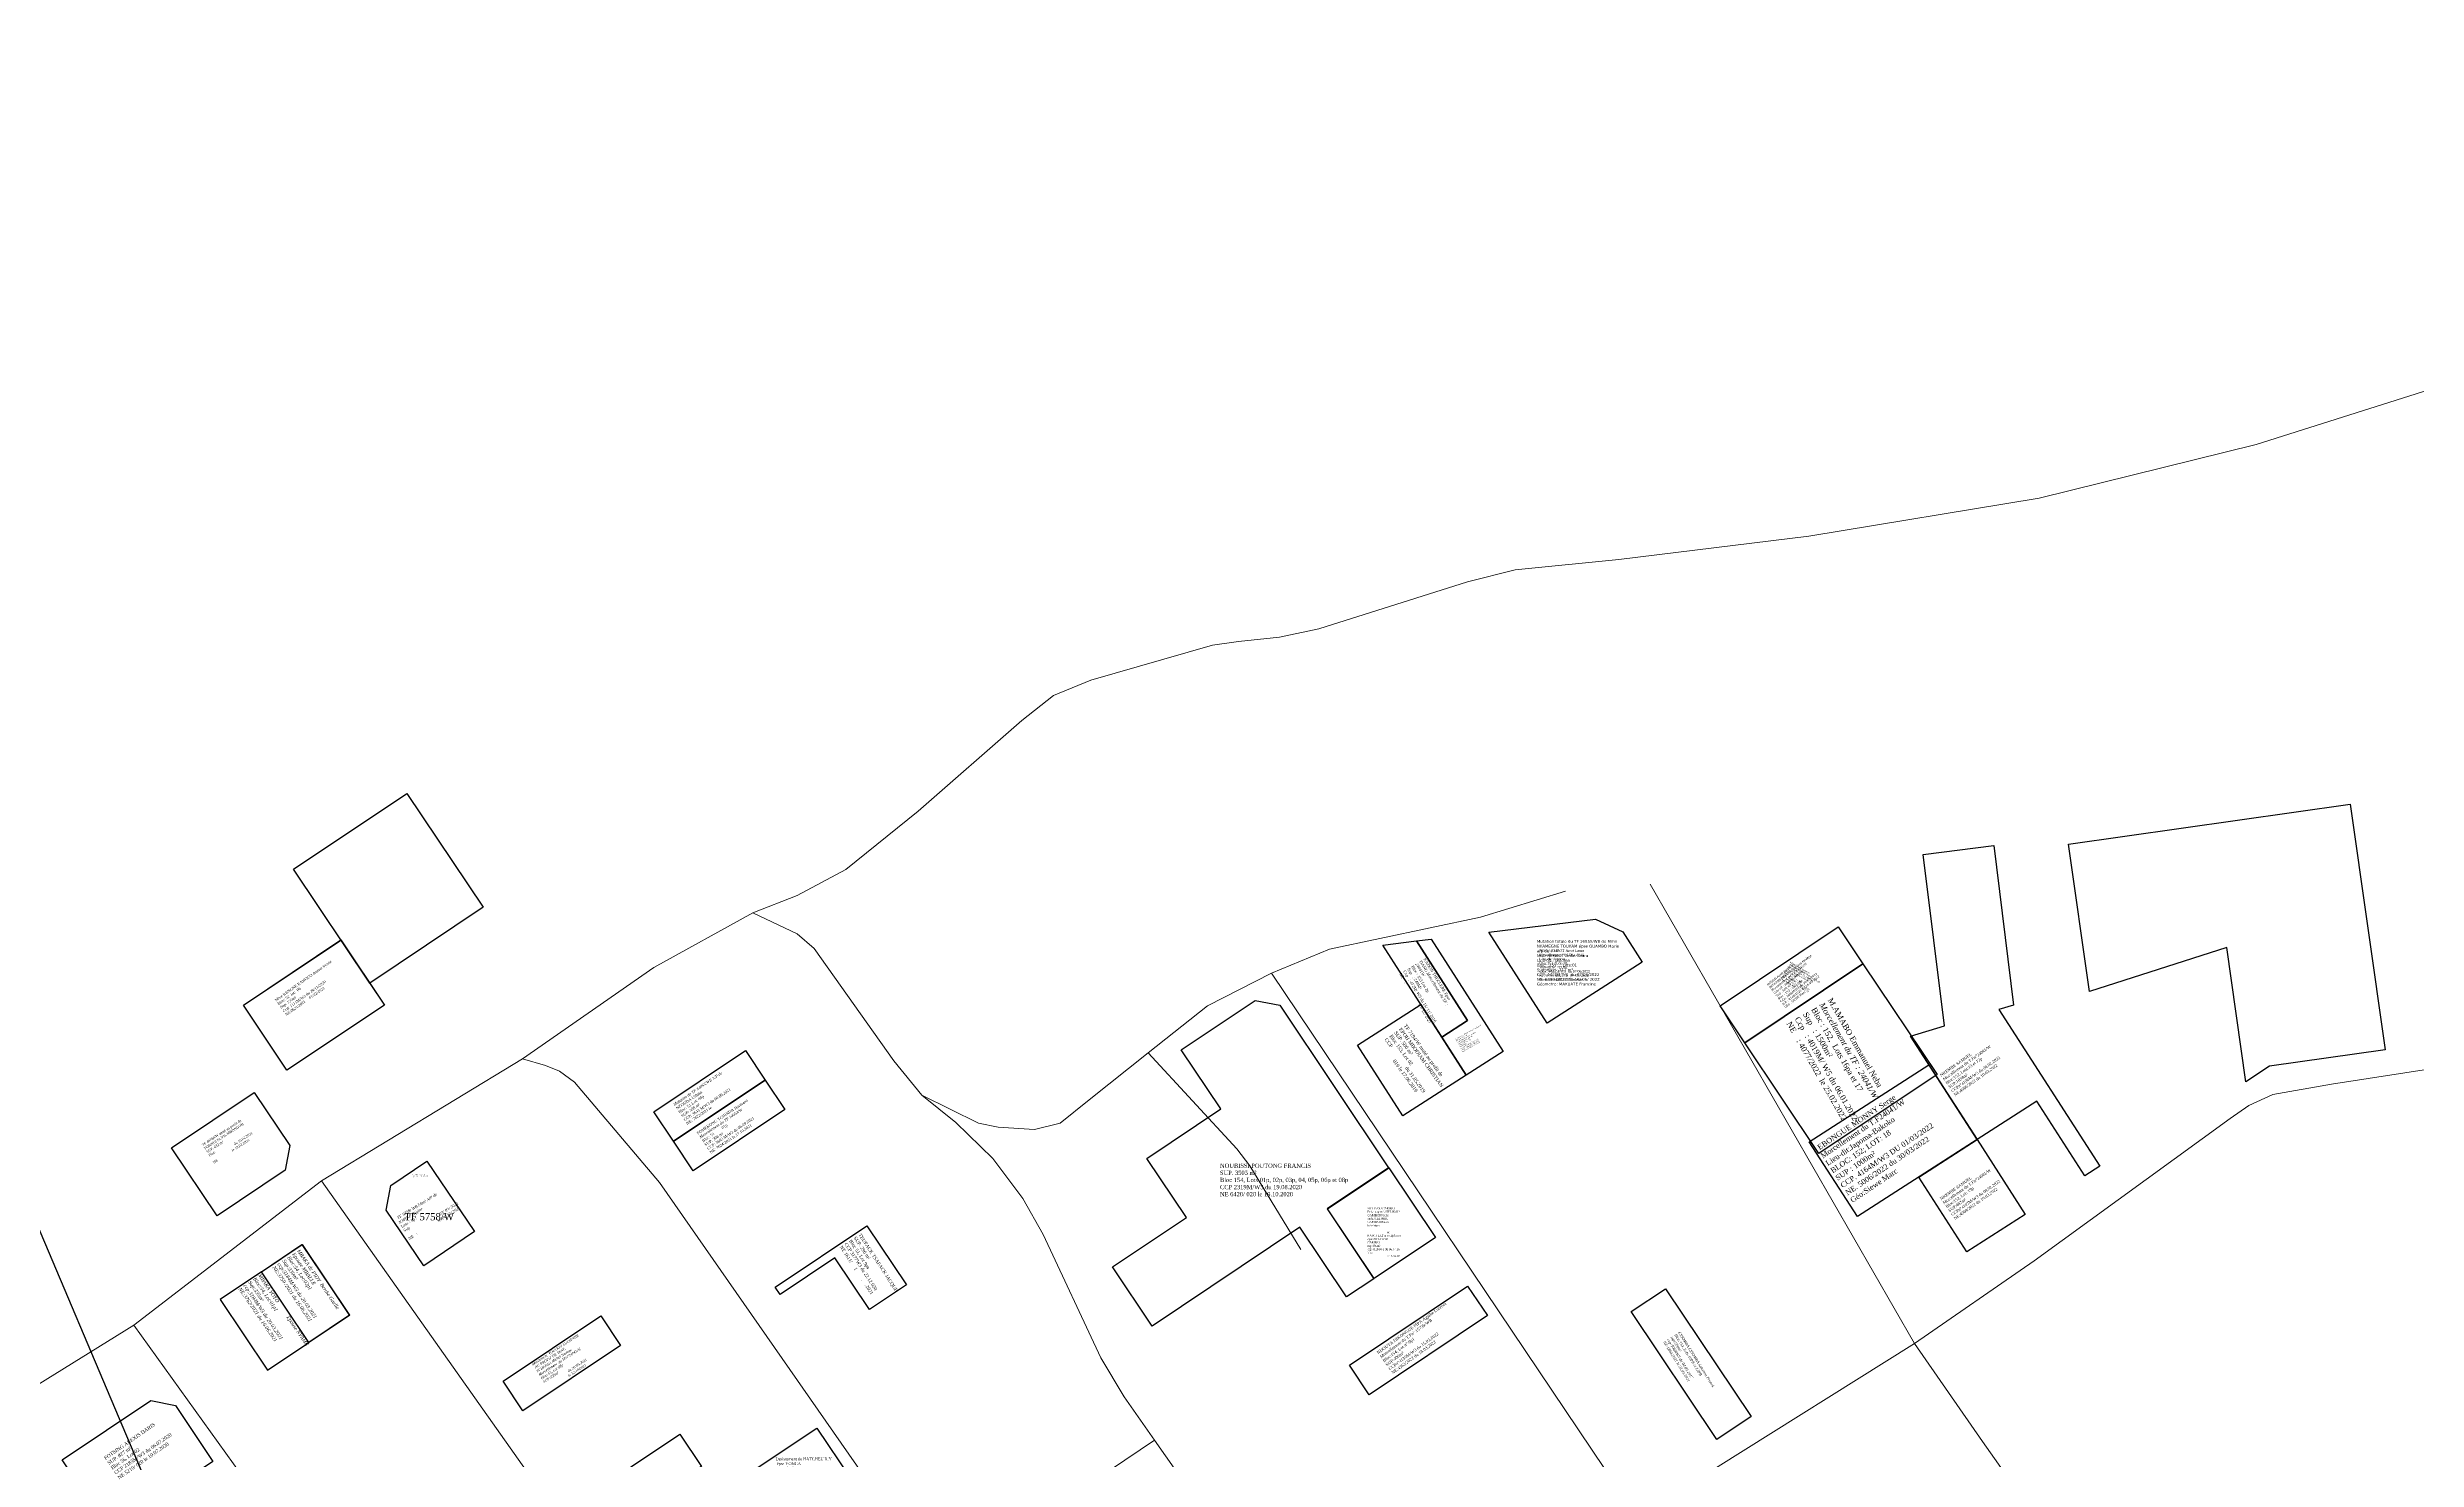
# Model space of a CAD drawing. Header units: millimetres. Extents: x 587399 to 927168, y 438565 to 1444955.
# Drawn here: x 591920 to 592586, y 443857 to 444254 of the extents above; entities that cross this region are included whole.
import ezdxf

# ---------------------------------------------------------------- set-up
doc = ezdxf.new("R2010")
doc.units = ezdxf.units.MM
doc.header["$LTSCALE"] = 2
for name, color, linetype in [('chef027001120', 7, 'Continuous'), ('end maj 26 02 2021', 7, 'Continuous'), ('MAJ AVRIL 2021', 7, 'Continuous'), ('MAJ DEC 2021', 234, 'Continuous'), ('MAJ JAN 2022', 1, 'Continuous'), ('MAJ JUIN 2021', 7, 'Continuous'), ('MAJ OCT 2021', 7, 'Continuous'), ('MAJ SEP 2021', 7, 'Continuous'), ('Parcelle MAJ', 6, 'Continuous')]:
    doc.layers.add(name, color=color, linetype=linetype)
doc.layers.add('MAJ APRES LE 13.01.2023', color=222, linetype='Continuous', lineweight=30)
doc.layers.add('Roads_others', color=24, linetype='Continuous', lineweight=9)
doc.styles.add('RomanS', font='romans.shx')
doc.styles.get("Standard").update_dxf_attribs({"font": 'arial.ttf'})
doc.styles.add('Times 1.0', font='times.ttf', dxfattribs={"width": 0.99, "height": 1})

msp = doc.modelspace()

# ---------------------------------------------------------------- linework, layer by layer
at = {"color": 232, "lineweight": 30, "flags": 128}
msp.add_lwpolyline([(589619, 444839), (589665, 444789), (589701, 444534), (591315, 445141), (591436, 445058), (592078, 443543), (591745, 440674), (591661, 440379)], dxfattribs=at)
msp.add_lwpolyline([(589619, 444839), (589665, 444789), (589701, 444534), (591315, 445141), (591436, 445058), (592078, 443543), (591745, 440674), (591661, 440379)], dxfattribs=at)
msp.add_lwpolyline([(589619, 444839), (589665, 444789), (589701, 444534), (591315, 445141), (591436, 445058), (592078, 443543), (591745, 440674), (591661, 440379)], dxfattribs=at)
at = {"color": 5, "lineweight": -3, "flags": 128}
msp.add_lwpolyline([(592567.501, 444041.454), (592577.299, 443972.422), (592544.817, 443967.812), (592538.183, 443963.374), (592532.817, 444001.181), (592494.171, 443988.818), (592488.296, 444030.213)], close=True, dxfattribs=at)
at = {"color": 5, "flags": 128}
for points in [[(592467.267, 444029.819), (592472.845, 443984.937), (592468.711, 443983.696), (592497.098, 443939.642), (592492.893, 443936.936), (592479.359, 443957.954), (592462.543, 443947.126), (592443.81, 443976.217), (592453.414, 443979.106), (592447.424, 444027.354)], [(592467.267, 444029.819), (592472.845, 443984.937), (592468.711, 443983.696), (592497.098, 443939.642), (592492.893, 443936.936), (592479.359, 443957.954), (592462.543, 443947.126), (592443.81, 443976.217), (592453.414, 443979.106), (592447.424, 444027.354)], [(592423.51, 444006.98), (592430.46, 443996.59), (592397.22, 443974.34), (592390.27, 443984.73)], [(592462.544, 443947.126), (592476.08, 443926.107), (592459.685, 443915.55), (592446.15, 443936.569)], [(592462.544, 443947.126), (592476.08, 443926.107), (592459.685, 443915.55), (592446.15, 443936.569)]]:
    msp.add_lwpolyline(points, close=True, dxfattribs=at)
at = {"color": 3, "flags": 128}
msp.add_lwpolyline([(592355.22, 444009.15), (592362.88, 444005.55), (592368.35, 443997.01), (592341.65, 443979.88), (592325.22, 444005.48)], close=True, dxfattribs=at)
at = {"color": 7, "flags": 128}
msp.add_lwpolyline([(592355.22, 444009.15), (592362.88, 444005.55), (592368.35, 443997.01), (592341.65, 443979.88), (592325.22, 444005.48)], close=True, dxfattribs=at)
msp.add_lwpolyline([(592355.22, 444009.15), (592362.88, 444005.55), (592368.35, 443997.01), (592341.65, 443979.88), (592325.22, 444005.48)], close=True, dxfattribs=at)
msp.add_lwpolyline([(592355.22, 444009.15), (592362.88, 444005.55), (592368.35, 443997.01), (592341.65, 443979.88), (592325.22, 444005.48)], close=True, dxfattribs=at)
at = {"flags": 128}
msp.add_lwpolyline([(592423.51, 444006.98), (592430.46, 443996.59), (592397.22, 443974.34), (592390.27, 443984.73)], close=True, dxfattribs=at)
at = {"color": 1, "flags": 128}
msp.add_lwpolyline([(592449.009, 443968.144), (592462.544, 443947.126), (592428.914, 443925.469), (592415.379, 443946.488)], close=True, dxfattribs=at)
msp.add_lwpolyline([(592449.009, 443968.144), (592462.544, 443947.126), (592428.914, 443925.469), (592415.379, 443946.488)], close=True, dxfattribs=at)
at = {"color": 150, "lineweight": -3, "flags": 128}
msp.add_lwpolyline([(592150.31, 443922.884), (592161.43, 443906.26), (592151.04, 443899.31), (592141.31, 443913.856), (592125.933, 443903.57), (592124.543, 443905.648)], close=True, dxfattribs=at)
msp.add_lwpolyline([(592150.31, 443922.884), (592161.43, 443906.26), (592151.04, 443899.31), (592141.31, 443913.856), (592125.933, 443903.57), (592124.543, 443905.648)], close=True, dxfattribs=at)
at = {"color": 160, "flags": 128}
msp.add_lwpolyline([(592319.26, 443905.93), (592324.82, 443897.618), (592291.573, 443875.381), (592286.013, 443883.693)], close=True, dxfattribs=at)
msp.add_lwpolyline([(592319.26, 443905.93), (592324.82, 443897.618), (592291.573, 443875.381), (592286.013, 443883.693)], close=True, dxfattribs=at)
at = {"color": 150, "flags": 128}
msp.add_lwpolyline([(592374.919, 443905.18), (592398.979, 443869.21), (592389.376, 443862.786), (592365.315, 443898.756)], close=True, dxfattribs=at)
msp.add_lwpolyline([(592374.919, 443905.18), (592398.979, 443869.21), (592389.376, 443862.786), (592365.315, 443898.756)], close=True, dxfattribs=at)
at = {"color": 150, "lineweight": -3, "flags": 128}
msp.add_lwpolyline([(592374.919, 443905.18), (592398.98, 443869.21)], dxfattribs=at)
msp.add_lwpolyline([(592374.919, 443905.18), (592398.98, 443869.21)], dxfattribs=at)
at = {"layer": 'end maj 26 02 2021'}
msp.add_lwpolyline([(592002.37, 444003.27), (592014.6, 443984.98), (591987.17, 443966.63), (591974.94, 443984.92)], close=True, dxfattribs=at)
msp.add_lwpolyline([(592002.37, 444003.27), (592014.6, 443984.98), (591987.17, 443966.63), (591974.94, 443984.92)], close=True, dxfattribs=at)
at = {"layer": 'end maj 26 02 2021', "color": 150}
msp.add_lwpolyline([(592002.37, 444003.26), (592014.61, 443984.98), (591987.18, 443966.63), (591974.94, 443984.92)], close=True, dxfattribs=at)
msp.add_lwpolyline([(592002.37, 444003.26), (592014.61, 443984.98), (591987.18, 443966.63), (591974.94, 443984.92)], close=True, dxfattribs=at)
at = {"layer": 'end maj 26 02 2021', "color": 150, "linetype": 'ByBlock', "lineweight": -3, "ltscale": 0.0014, "flags": 128}
msp.add_lwpolyline([(592259.5, 443986.27), (592266.44, 443984.896), (592297.021, 443939.18), (592279.755, 443927.623), (592292.901, 443907.983), (592292.901, 443907.983), (592285.19, 443902.92), (592272.092, 443922.501), (592230.533, 443894.695), (592219.409, 443911.319), (592240.19, 443925.22), (592229.07, 443941.85), (592229.07, 443941.85), (592249.84, 443955.75), (592238.728, 443972.373)], close=True, dxfattribs=at)
msp.add_lwpolyline([(592259.5, 443986.27), (592266.44, 443984.896), (592297.021, 443939.18), (592279.755, 443927.623), (592292.901, 443907.983), (592292.901, 443907.983), (592285.19, 443902.92), (592272.092, 443922.501), (592230.533, 443894.695), (592219.409, 443911.319), (592240.19, 443925.22), (592229.07, 443941.85), (592229.07, 443941.85), (592249.84, 443955.75), (592238.728, 443972.373)], close=True, dxfattribs=at)
at = {"layer": 'end maj 26 02 2021', "color": 3, "lineweight": -3, "flags": 128}
for points in [[(592306.116, 443985.117), (592318.856, 443965.258), (592301.019, 443953.815), (592288.279, 443973.675)], [(592306.116, 443985.117), (592318.856, 443965.258), (592301.019, 443953.815), (592288.279, 443973.675)], [(591978.008, 443960.409), (591988.043, 443945.466), (591986.68, 443938.528), (591967.586, 443925.705), (591954.763, 443944.798)], [(591978.008, 443960.409), (591988.043, 443945.466), (591986.68, 443938.528), (591967.586, 443925.705), (591954.763, 443944.798)]]:
    msp.add_lwpolyline(points, close=True, dxfattribs=at)
at = {"layer": 'end maj 26 02 2021', "color": 3}
msp.add_lwpolyline([(592026.497, 443941.091), (592039.954, 443921.25), (592025.716, 443911.592), (592015.065, 443927.295), (592016.395, 443934.239)], close=True, dxfattribs=at)
msp.add_lwpolyline([(592026.497, 443941.091), (592039.954, 443921.25), (592025.716, 443911.592), (592015.065, 443927.295), (592016.395, 443934.239)], close=True, dxfattribs=at)
at = {"layer": 'end maj 26 02 2021', "color": 150, "flags": 128}
for points in [[(592297.07, 443939.22), (592310.24, 443919.59), (592292.99, 443908.02), (592279.82, 443927.65)], [(592297.07, 443939.22), (592310.24, 443919.59), (592292.99, 443908.02), (592279.82, 443927.65)], [(592136.242, 443866.001), (592145.694, 443851.871), (592128.093, 443840.096), (592118.641, 443854.226)], [(592136.242, 443866.001), (592145.694, 443851.871), (592128.093, 443840.096), (592118.641, 443854.226)]]:
    msp.add_lwpolyline(points, close=True, dxfattribs=at)
at = {"layer": 'end maj 26 02 2021', "color": 150, "lineweight": -3, "flags": 128}
msp.add_lwpolyline([(591948.878, 443873.727), (591955.814, 443872.351), (591966.365, 443856.579), (591937.273, 443837.12), (591923.943, 443857.047)], close=True, dxfattribs=at)
msp.add_lwpolyline([(591948.878, 443873.727), (591955.814, 443872.351), (591966.365, 443856.579), (591937.273, 443837.12), (591923.943, 443857.047)], close=True, dxfattribs=at)
at = {"layer": 'MAJ APRES LE 13.01.2023', "flags": 128}
msp.add_lwpolyline([(592097.693, 443864.277), (592103.758, 443855.21), (592076.329, 443836.862), (592070.264, 443845.929)], close=True, dxfattribs=at)
at = {"layer": 'MAJ AVRIL 2021', "flags": 128}
msp.add_lwpolyline([(592020.935, 444044.488), (592042.353, 444012.47), (592010.493, 443991.137), (591989.064, 444023.169)], close=True, dxfattribs=at)
msp.add_lwpolyline([(592020.935, 444044.488), (592042.353, 444012.47), (592010.493, 443991.137), (591989.064, 444023.169)], close=True, dxfattribs=at)
at = {"layer": 'MAJ DEC 2021', "flags": 128}
msp.add_lwpolyline([(592304.937, 444002.994), (592319.273, 443980.646), (592311.984, 443975.97), (592295.397, 444001.827)], close=True, dxfattribs=at)
msp.add_lwpolyline([(592304.937, 444002.994), (592319.273, 443980.646), (592311.984, 443975.97), (592295.397, 444001.827)], close=True, dxfattribs=at)
at = {"layer": 'MAJ JAN 2022', "lineweight": -3, "flags": 128}
msp.add_lwpolyline([(592430.462, 443996.587), (592451.312, 443965.417), (592418.065, 443943.177), (592397.215, 443974.347)], close=True, dxfattribs=at)
msp.add_lwpolyline([(592430.462, 443996.587), (592451.312, 443965.417), (592418.065, 443943.177), (592397.215, 443974.347)], close=True, dxfattribs=at)
at = {"layer": 'MAJ JUIN 2021', "flags": 128}
for points in [[(591991.411, 443917.646), (592004.779, 443897.742), (591993.36, 443890.071), (591979.991, 443909.974)], [(591991.411, 443917.646), (592004.779, 443897.742), (591993.36, 443890.071), (591979.991, 443909.974)], [(591979.991, 443909.974), (591968.392, 443902.183), (591981.76, 443882.28), (591993.36, 443890.071), (591979.991, 443909.974)], [(591979.991, 443909.974), (591968.392, 443902.183), (591981.76, 443882.28), (591993.36, 443890.071), (591979.991, 443909.974)]]:
    msp.add_lwpolyline(points, close=True, dxfattribs=at)
at = {"layer": 'MAJ OCT 2021', "flags": 128}
for points in [[(592116.132, 443972.2), (592121.682, 443963.89), (592095.922, 443946.65), (592090.362, 443954.97)], [(592116.132, 443972.2), (592121.682, 443963.89), (592095.922, 443946.65), (592090.362, 443954.97)], [(592121.662, 443963.89), (592127.222, 443955.58), (592101.462, 443938.35), (592095.902, 443946.66)], [(592121.662, 443963.89), (592127.222, 443955.58), (592101.462, 443938.35), (592095.902, 443946.66)]]:
    msp.add_lwpolyline(points, close=True, dxfattribs=at)
at = {"layer": 'MAJ OCT 2021', "color": 150, "lineweight": -3, "flags": 128}
msp.add_lwpolyline([(592075.453, 443897.523), (592081.01, 443889.21), (592053.574, 443870.87), (592048.02, 443879.171)], close=True, dxfattribs=at)
msp.add_lwpolyline([(592075.453, 443897.523), (592081.01, 443889.21), (592053.574, 443870.87), (592048.02, 443879.171)], close=True, dxfattribs=at)
at = {"layer": 'MAJ OCT 2021', "color": 150, "flags": 128}
msp.add_lwpolyline([(592075.453, 443897.523), (592081.01, 443889.21), (592053.58, 443870.86), (592048.023, 443879.173), (592048.023, 443879.173)], close=True, dxfattribs=at)
msp.add_lwpolyline([(592075.453, 443897.523), (592081.01, 443889.21), (592053.58, 443870.86), (592048.023, 443879.173), (592048.023, 443879.173)], close=True, dxfattribs=at)
at = {"layer": 'MAJ SEP 2021', "flags": 128}
msp.add_lwpolyline([(591991.426, 443917.624), (592004.756, 443897.695), (591993.322, 443890.046), (591979.991, 443909.974)], close=True, dxfattribs=at)
msp.add_lwpolyline([(591991.426, 443917.624), (592004.756, 443897.695), (591993.322, 443890.046), (591979.991, 443909.974)], close=True, dxfattribs=at)
msp.add_lwpolyline([(591991.426, 443917.624), (592004.794, 443897.72)], dxfattribs=at)
msp.add_lwpolyline([(591991.426, 443917.624), (592004.794, 443897.72)], dxfattribs=at)
at = {"layer": 'Parcelle MAJ', "color": 6, "lineweight": 30, "flags": 128}
msp.add_lwpolyline([(592309.006, 444003.492), (592329.256, 443971.928), (592318.856, 443965.257), (592311.984, 443975.97), (592319.274, 443980.646), (592304.937, 444002.994)], close=True, dxfattribs=at)
at = {"layer": 'Roads_others'}
for p, q in [((592370.593, 444018.96), (592444.96, 443889.817)), ((592264.11, 443993.967), (592367.289, 443840.445)), ((591996.922, 443935.504), (592107.853, 443778.706))]:
    msp.add_line(p, q, dxfattribs=at)
for points in [[(591886.864, 443857.026), (591914.498, 443876.566), (591944.109, 443894.935), (591996.922, 443935.504), (592053.461, 443969.875), (592090.359, 443995.493), (592118.186, 444010.91), (592130.692, 444015.798), (592144.384, 444023.063), (592164.761, 444039.5), (592193.91, 444064.967), (592202.839, 444072.073), (592213.259, 444076.373), (592247.486, 444086.169), (592254.79, 444087.204), (592266.401, 444088.41), (592277.411, 444090.787), (592319.24, 444103.985), (592332.636, 444107.403), (592361.807, 444110.241), (592415.255, 444116.806), (592479.999, 444127.518), (592541.031, 444142.67), (592591.637, 444158.685)], [(592595.03, 444042.89), (592600.984, 444039.646), (592605.607, 444034.775), (592609.411, 444027.826), (592610.838, 444010.969), (592609.081, 443981.241), (592605.89, 443974.804), (592600.533, 443970.067), (592593.164, 443967.539), (592562.207, 443962.698), (592545.757, 443959.796), (592538.989, 443956.761), (592533.775, 443953.063), (592478.585, 443913.077), (592444.96, 443889.817)], [(592165.73, 443959.642), (592181.669, 443951.743), (592187.254, 443950.643), (592197.457, 443949.979), (592204.671, 443951.766), (592212.857, 443958.352), (592229.463, 443971.557), (592246.102, 443984.785), (592264.11, 443993.967), (592280.412, 444000.65), (592322.899, 444009.714), (592346.826, 444016.979)], [(592118.186, 444010.91), (592130.703, 444005.008), (592135.47, 444000.868), (592157.838, 443969.241), (592165.73, 443959.642), (592175.341, 443951.958), (592185.698, 443941.842), (592194.124, 443930.531), (592199.863, 443920.477), (592216.128, 443885.748), (592222.689, 443874.811), (592231.228, 443862.626), (592252.218, 443832.689), (592269.063, 443807.048), (592275.321, 443799.438), (592289.523, 443785.037), (592309.61, 443758.504), (592334.219, 443718.157), (592373.58, 443657.407), (592384.185, 443644.351), (592448.137, 443550.263), (592477.35, 443512.43), (592482.271, 443509.484)], [(592272.382, 443916.261), (592258.059, 443939.771), (592254.336, 443944.499), (592229.463, 443971.557)], [(592053.461, 443969.875), (592059.869, 443967.958), (592063.811, 443966.415), (592068.066, 443963.313), (592091.985, 443935.081), (592171.088, 443821.519)], [(591944.109, 443894.935), (591993.759, 443825.916), (592006.436, 443804.637), (592049.077, 443738.562)], [(592289.523, 443785.037), (592330.401, 443816.197), (592367.289, 443840.445), (592389.011, 443854.716), (592444.96, 443889.817)], [(592522.639, 443779.128), (592464.05, 443862.188), (592444.96, 443889.817)], [(591921.049, 443655.765), (591927.683, 443660.061), (591936.16, 443664.945), (591948.953, 443671.922), (591967.402, 443684.875), (591982.235, 443694.629), (592049.077, 443738.562), (592072.741, 443754.416), (592107.853, 443778.706), (592171.088, 443821.519), (592210.515, 443848.621), (592231.228, 443862.626)]]:
    msp.add_lwpolyline(points, dxfattribs=at)

# ---------------------------------------------------------------- texts
at = {"attachment_point": 1}
for s, insert, char_height in [('{\\fVerdana|b0|i0|c0|p34;\\C1;Mutation totale du TF 16955/WB de Mme NKAMEGNE TOUKAM épse OUAMBO Marie a/p de :\\C256;\\PNGO NEMBOT Ardat Laura\\PLieu-dit : Japoma\\PBloc:  153   ; Lots:01\\P\\C0;Superficie: 711 m²\\P\\C256;CCP: 4428M/W3  du 07/06/2022\\PNE: 6796 /2022 du 16/ 06/ 2022\\P\\C1;Géometre: MAKUATE Francine}', (592338.749, 444003.279), 0.8), ('{\\fTimes New Roman|b0|i0|c0|p18;\\H1.167x;NGO NEMBOT Ardat Laura\\P\\C1;Morcellement TF 16955/WB\\P\\C256;Lieu-dit :Japoma\\PBloc:153 ; Lots:01\\P\\C3;Superficie: 711m2\\P\\C256;CCP: 4428M/W3  du 07/06/2022\\PNE: 6796 /2022 du 16/ 06/ 2022\\H0.8571x;\\PGeometre: MAKUATE Francine}', (592339.431, 444000.637), 0.6), ('{\\fTimes New Roman|b0|i0|c0|p18;\\H1.167x;NGO NEMBOT Ardat Laura\\P\\C1;Morcellement TF 16955/WB\\P\\C256;Lieu-dit :Japoma\\PBloc:153 ; Lots:01\\P\\C3;Superficie: 711m2\\P\\C256;CCP: 4428M/W3  du 07/06/2022\\PNE: 6796 /2022 du 16/ 06/ 2022\\H0.8571x;\\PGeometre: MAKUATE Francine}', (592339.431, 444000.637), 0.6), ('{\\fTimes New Roman|b0|i0|c0|p18;\\H1.167x;NGO NEMBOT Ardat Laura\\P\\C1;Morcellement TF 16955/WB\\P\\C256;Lieu-dit :Japoma\\PBloc:153 ; Lots:01\\P\\C3;Superficie: 711m2\\P\\C256;CCP: 4428M/W3  du 07/06/2022\\PNE: 6796 /2022 du 16/ 06/ 2022\\H0.8571x;\\PGeometre: MAKUATE Francine}', (592339.431, 444000.637), 0.6)]:
    msp.add_mtext_dynamic_manual_height_columns(s, width=25.02909, gutter_width=12.5, heights=[0], dxfattribs=dict(at, insert=insert, char_height=char_height))
for s, insert, char_height, width, rotation in [('{\\fVerdana|b0|i0|c0|p34;MOUSSI Aimé Basile et\\PBETILENE MEKAME Damaris Nadège\\P\\C1;Morcellement du T.F 24041/W\\P\\C0;Lieu-dit : Japoma-Bakoko\\PSup : 500 m²\\PBloc : 152 ; Lot : 16p\\PCCp: 4409M/W3 du 30-05-2022\\PN.E : 6746/2022 du 16-06-2022\\P\\C1;Géo : SIEWE Marc}', (592403.363, 443990.854), 0.6, 54.25528, 38.120958), ('{\\fVerdana|b0|i0|c0|p34;MOUSSI Aime Basile et\\P BETILENE MEKAME Damaris nadege\\P\\C1;Morcellement du T.F 24041/W\\P\\C0;Lieu-dit : Japoma-Bakoko\\PSup : 500 m²\\PBloc : 152 ; Lot : 16p\\PCCp: 4409M/W3 du 30-05-2022\\PN.E : 6746/2022 du 16-06-2022\\P\\C1;Géo : SIEWE Marc}', (592410.094, 443997.195), 0.4, 54.25528, 329.955117), ('{\\fTimes New Roman|b0|i0|c186|p18;\\C1;Désistement KADON Théclère Espe DANG\\P\\C256;KEGUENI Joseph\\P\\C1;Morcellement du T.Fn%%D24041/W\\P\\C256;Lieu-dit:Japoma-Bakoko\\P Bloc: 153 ;Lots: 2p\\C1;\\P\\C256;SUP:252m²\\PCCP:472M/W3 du 15.11.2018\\PNE:8897/2022 du 13.09.2022\\P\\C1;GEO: NOUNAMO FOTSO .G}', (592315.784, 443975.466), 0.3, 15.33671, 29.300205), ('{\\fTimes New Roman|b0|i0|c0|p18;NKEMBE SAMUEL\\P\\C1;Morcellement du T.Fn°24041/W\\P\\C256;Bloc:152, Lots:13 et 12p\\PSUP:1838m²\\PCCPn%%D4106M/W3 du 04.02.2022\\PNE:4566/2022 du 10.03.2022}', (592452.007, 443965.477), 0.81082, 27.52198, 35.240266), ('{\\fTimes New Roman|b0|i0|c0|p18;NKEMBE SAMUEL\\P\\C1;Morcellement du T.Fn°24041/W\\P\\C256;Bloc:152, Lots:13 et 12p\\PSUP:1838m²\\PCCPn%%D4106M/W3 du 04.02.2022\\PNE:4566/2022 du 10.03.2022}', (592452.007, 443965.477), 0.81082, 27.52198, 35.240266), ('{\\fTimes New Roman|b0|i0|c0|p18; EBONGUE MONNY Serge\\P\\C1;Morcellement du T.F24041/W\\P\\C256;Lieu-dit:Japoma-Bakoko\\C1;\\P\\C7;BLOC: 152; LOT: 18\\PSUP : 1000m²\\P\\pt8.25;CCP. 4164M/W3 DU 01/03/2022\\PNE. 5006/2022 du 30/03/2022\\PGéo:Siewe Marc}', (592416.955, 443945.095), 1.5, 54.42169, 33.828243), ('{\\fTimes New Roman|b0|i0|c0|p18; EBONGUE MONNY Serge\\P\\C1;Morcellement du T.F24041/W\\P\\C256;Lieu-dit:Japoma-Bakoko\\C1;\\P\\C7;BLOC: 152; LOT: 18\\PSUP : 1000m²\\P\\pt8.25;CCP. 4164M/W3 DU 01/03/2022\\PNE. 5006/2022 du 30/03/2022\\PGéo:Siewe Marc}', (592416.955, 443945.095), 1.5, 54.42169, 33.828243), ('{\\fTimes New Roman|b0|i0|c0|p18;NKEMBE SAMUEL\\P\\C1;Morcellement du T.Fn°24041/W\\P\\C256;Bloc:152, Lot: 19p\\PSUP:487m²\\PCCPn%%D4107M/W3 du 04.02.2022\\PNE:4564/2022 du 10.03.2022}', (592452.007, 443930.699), 0.81082, 27.52198, 35.240266), ('{\\fTimes New Roman|b0|i0|c0|p18;NKEMBE SAMUEL\\P\\C1;Morcellement du T.Fn°24041/W\\P\\C256;Bloc:152, Lot: 19p\\PSUP:487m²\\PCCPn%%D4107M/W3 du 04.02.2022\\PNE:4564/2022 du 10.03.2022}', (592452.007, 443930.699), 0.81082, 27.52198, 35.240266), ('{\\fTimes New Roman|b0|i0|c0|p18;NDOUTA DIKONGUE PIPA Agathe Lucrece \\P\\C1;Morcellement du T.Fn° 15739/WB\\P\\C256;Bloc:154, Lot n°:9p1\\PSUP:400m²\\PCCPn%%D4139M/W3 du 15.02.2022\\PNE:4363/2022 du 18.03.2022}', (592293.626, 443887.406), 0.8345, 28.32572, 36.162531), ('{\\fTimes New Roman|b0|i0|c0|p18;NDOUTA DIKONGUE PIPA Agathe Lucrece \\P\\C1;Morcellement du T.Fn° 15739/WB\\P\\C256;Bloc:154, Lot n°:9p1\\PSUP:400m²\\PCCPn%%D4139M/W3 du 15.02.2022\\PNE:4363/2022 du 18.03.2022}', (592293.626, 443887.406), 0.8345, 28.32572, 36.162531)]:
    msp.add_mtext(s, dxfattribs=dict(at, insert=insert, char_height=char_height, width=width, rotation=rotation))
at = {"layer": 'chef027001120', "linetype": 'ByBlock', "insert": (592379.086, 443893.235), "char_height": 0.75, "width": 21.23, "attachment_point": 1, "rotation": 302.063159}
msp.add_mtext('{\\fTimes New Roman|b0|i1|c0|p18;ESSOMBA ESSOMBA Salomon Franck\\PBloc:153, Lots:10PB et 13PB\\Psup:500m²\\Pccp:506MW3 du 04.05.2017\\PNE:1864/2021 le 22.03.2021}', dxfattribs=at)
msp.add_mtext('{\\fTimes New Roman|b0|i1|c0|p18;ESSOMBA ESSOMBA Salomon Franck\\PBloc:153, Lots:10PB et 13PB\\Psup:500m²\\Pccp:506MW3 du 04.05.2017\\PNE:1864/2021 le 22.03.2021}', dxfattribs=at)
at = {"layer": 'end maj 26 02 2021', "insert": (591983.696, 443986.575), "char_height": 0.75, "attachment_point": 1, "rotation": 35.204377}
msp.add_mtext_dynamic_manual_height_columns('{\\fTimes New Roman|b0|i0|c0|p18;Mme KENGNE KAHOUO Jeanne Syivie\\PBloc: 52  lot:  06\\PSup: 726m²\\PCcp: 1111M/W3 du 29/11/2020\\PNE:0621/2021 le 01/02/2021}', width=91.76885, gutter_width=12.5, heights=[24.099], dxfattribs=at)
msp.add_mtext_dynamic_manual_height_columns('{\\fTimes New Roman|b0|i0|c0|p18;Mme KENGNE KAHOUO Jeanne Syivie\\PBloc: 52  lot:  06\\PSup: 726m²\\PCcp: 1111M/W3 du 29/11/2020\\PNE:0621/2021 le 01/02/2021}', width=91.76885, gutter_width=12.5, heights=[24.099], dxfattribs=at)
at = {"layer": 'end maj 26 02 2021', "color": 150, "linetype": 'ByBlock', "lineweight": -3, "ltscale": 0.0014, "attachment_point": 1, "style": 'Times 1.0'}
for s, insert, char_height, width, rotation in [('{\\C1;TF 7194/W muté au profit de\\C256;\\PEPOH MBODIAM CHRISTIAN\\PSUP. 500 m²\\PBloc 153, Lot 02\\PCCP 777M/W3 du 31.05.2019\\PNE 3242/ 019 le 17.06.2019}', (592302.061, 443979.716), 1, 44.01101, 305.839623), ('{\\C1;TF 7194/W muté au profit de\\C256;\\PEPOH MBODIAM CHRISTIAN\\PSUP. 500 m²\\PBloc 153, Lot 02\\PCCP 777M/W3 du 31.05.2019\\PNE 3242/ 019 le 17.06.2019}', (592302.061, 443979.716), 1, 44.01101, 305.839623), ('{\\C1;TF 46746/W muté au profit de\\C256;\\PFOHNUI ELVIS MBONGOH \\PSUP. 632 m²\\PBloc 55, Lot 06\\PCCP 3078 M/W5 du 16.02.2021\\PNE 1003/ 021 le 18.02.2021}', (591963.156, 443945.876), 0.7, 31.90192, 32.672002), ('{\\C1;TF 46746/W muté au profit de\\C256;\\PFOHNUI ELVIS MBONGOH \\PSUP. 632 m²\\PBloc 55, Lot 06\\PCCP 3078 M/W5 du 16.02.2021\\PNE 1003/ 021 le 18.02.2021}', (591963.156, 443945.876), 0.7, 31.90192, 32.672002), ('{\\C256;TEUFACK TSAFACK JACQUE\\P\\fTimes New Roman|b0|i0|c186|p18;SUP. \\fTimes New Roman|b0|i0|c0|p18;296\\fTimes New Roman|b0|i0|c186|p18; m²\\PBloc \\fTimes New Roman|b0|i0|c0|p18;51\\fTimes New Roman|b0|i0|c186|p18;, Lot \\fTimes New Roman|b0|i0|c0|p18;9pa\\P\\fTimes New Roman|b0|i0|c186|p18;CCP \\fTimes New Roman|b0|i0|c0|p18;3177\\fTimes New Roman|b0|i0|c186|p18;W3 du \\fTimes New Roman|b0|i0|c0|p18;22\\fTimes New Roman|b0|i0|c186|p18;.\\fTimes New Roman|b0|i0|c0|p18;12\\fTimes New Roman|b0|i0|c186|p18;.\\fTimes New Roman|b0|i0|c0|p18;020\\P\\fTimes New Roman|b0|i0|c186|p18;NE\\fTimes New Roman|b0|i0|c0|p18; 1611\\fTimes New Roman|b0|i0|c186|p18;/ 02\\fTimes New Roman|b0|i0|c0|p18;1\\fTimes New Roman|b0|i0|c186|p18; le \\fTimes New Roman|b0|i0|c0|p18;23\\fTimes New Roman|b0|i0|c186|p18;.\\fTimes New Roman|b0|i0|c0|p18;03\\fTimes New Roman|b0|i0|c186|p18;.202\\fTimes New Roman|b0|i0|c0|p18;1}', (592148.653, 443920.854), 0.939338, 20.0267, 303.08586), ('{\\C256;TEUFACK TSAFACK JACQUE\\P\\fTimes New Roman|b0|i0|c186|p18;SUP. \\fTimes New Roman|b0|i0|c0|p18;296\\fTimes New Roman|b0|i0|c186|p18; m²\\PBloc \\fTimes New Roman|b0|i0|c0|p18;51\\fTimes New Roman|b0|i0|c186|p18;, Lot \\fTimes New Roman|b0|i0|c0|p18;9pa\\P\\fTimes New Roman|b0|i0|c186|p18;CCP \\fTimes New Roman|b0|i0|c0|p18;3177\\fTimes New Roman|b0|i0|c186|p18;W3 du \\fTimes New Roman|b0|i0|c0|p18;22\\fTimes New Roman|b0|i0|c186|p18;.\\fTimes New Roman|b0|i0|c0|p18;12\\fTimes New Roman|b0|i0|c186|p18;.\\fTimes New Roman|b0|i0|c0|p18;020\\P\\fTimes New Roman|b0|i0|c186|p18;NE\\fTimes New Roman|b0|i0|c0|p18; 1611\\fTimes New Roman|b0|i0|c186|p18;/ 02\\fTimes New Roman|b0|i0|c0|p18;1\\fTimes New Roman|b0|i0|c186|p18; le \\fTimes New Roman|b0|i0|c0|p18;23\\fTimes New Roman|b0|i0|c186|p18;.\\fTimes New Roman|b0|i0|c0|p18;03\\fTimes New Roman|b0|i0|c186|p18;.202\\fTimes New Roman|b0|i0|c0|p18;1}', (592148.653, 443920.854), 0.939338, 20.0267, 303.08586), ('{\\C256;FOTSING ALEXIS DARIS\\PSUP. 827 m²\\PBloc 56, Lot 02\\PCCP 2183M/W3 du 06.07.2020\\PNE 5210/ 020 le 10.07.2020}', (591935.612, 443857.835), 1, 39.9897, 34.718511), ('{\\C256;FOTSING ALEXIS DARIS\\PSUP. 827 m²\\PBloc 56, Lot 02\\PCCP 2183M/W3 du 06.07.2020\\PNE 5210/ 020 le 10.07.2020}', (591935.612, 443857.835), 1, 39.9897, 34.718511)]:
    msp.add_mtext(s, dxfattribs=dict(at, insert=insert, char_height=char_height, width=width, rotation=rotation))
for s, insert, char_height, width in [('{\\C256;NOUBISSI POUTONG FRANCIS\\PSUP. 3505 m²\\PBloc 154, Lots 01p, 02p, 03p, 04, 05p, 06p et 08p\\PCCP 2319M/W3 du 19.08.2020\\PNE 6420/ 020 le 19.10.2020}', (592249.603, 443940.386), 1.2, 57.51485), ('{\\C256;NOUBISSI POUTONG FRANCIS\\PSUP. 3505 m²\\PBloc 154, Lots 01p, 02p, 03p, 04, 05p, 06p et 08p\\PCCP 2319M/W3 du 19.08.2020\\PNE 6420/ 020 le 19.10.2020}', (592249.603, 443940.386), 1.2, 57.51485), ('{\\C1;TF 5758/W}', (592020.201, 443926.448), 2.0116, 41.00354), ('{\\C1;TF 5758/W}', (592020.201, 443926.448), 2.0116, 41.00354), ('SIELINOU GAMENI Erika daphné, SIELINOU GAMENI Noelle carla,SIELINOU GAMENI Maeva frédérique rep par SIELINOU GAMENI André christian et KAPCHE Eliane stéphanie épse SIELINOU GAMENI\\Psup 491m²\\Pccp 412MW3 du 06.04.18\\Pbloc 154 lots 5p&08p\\PNE 1674/2018 le 13.06.18', (592291.067, 443928.071), 0.574281, 9.31565), ('SIELINOU GAMENI Erika daphné, SIELINOU GAMENI Noelle carla,SIELINOU GAMENI Maeva frédérique rep par SIELINOU GAMENI André christian et KAPCHE Eliane stéphanie épse SIELINOU GAMENI\\Psup 491m²\\Pccp 412MW3 du 06.04.18\\Pbloc 154 lots 5p&08p\\PNE 1674/2018 le 13.06.18', (592291.067, 443928.071), 0.574281, 9.31565), ('{\\fTimes New Roman|b0|i0|c186|p18;Desistement de HATCHEU R.Y}\\P{\\fTimes New Roman|b0|i0|c186|p18; épse YONGA\\Pau profit de KENMOE}\\P{\\fTimes New Roman|b0|i0|c186|p18;KAHJE Emile armel\\Psup 360m²\\Plot 14p\\Pbloc 53\\Pccp 303MW3 du 01.02.18\\PNE 0445/2018 le 15.02.18}', (592124.631, 443857.719), 0.8, 33.84706), ('{\\fTimes New Roman|b0|i0|c186|p18;Desistement de HATCHEU R.Y}\\P{\\fTimes New Roman|b0|i0|c186|p18; épse YONGA\\Pau profit de KENMOE}\\P{\\fTimes New Roman|b0|i0|c186|p18;KAHJE Emile armel\\Psup 360m²\\Plot 14p\\Pbloc 53\\Pccp 303MW3 du 01.02.18\\PNE 0445/2018 le 15.02.18}', (592124.631, 443857.719), 0.8, 33.84706)]:
    msp.add_mtext(s, dxfattribs=dict(at, insert=insert, char_height=char_height, width=width))
at = {"layer": 'end maj 26 02 2021', "insert": (592022.515, 443937.362), "char_height": 0.20284, "attachment_point": 1}
msp.add_mtext_dynamic_manual_height_columns('{\\fTimes New Roman|b0|i0|c0|p18;\\C1;TF 5758/W muté au profit de\\P\\C256;KEAPINGALEU NARCISSE OLIVIER\\PBloc : 53 , lot 1p\\PSUP: 400m²\\PCCP: 326 M/W3 du 19/02/018\\PNE: 0517/018 le 26/02/018}', width=104.47673, gutter_width=12.5, heights=[0], dxfattribs=at)
msp.add_mtext_dynamic_manual_height_columns('{\\fTimes New Roman|b0|i0|c0|p18;\\C1;TF 5758/W muté au profit de\\P\\C256;KEAPINGALEU NARCISSE OLIVIER\\PBloc : 53 , lot 1p\\PSUP: 400m²\\PCCP: 326 M/W3 du 19/02/018\\PNE: 0517/018 le 26/02/018}', width=104.47673, gutter_width=12.5, heights=[0], dxfattribs=at)
at = {"layer": 'MAJ DEC 2021', "attachment_point": 1}
for s, insert, char_height, width, rotation in [('\\A1;{\\fTimes New Roman|b0|i0|c0|p18;\\C7;KADON THECLERE Epse DANG \\fTimes New Roman|b0|i1|c0|p18;\\C1;Morcellement du TF : 24041W\\P\\fTimes New Roman|b0|i0|c0|p18;\\C256;Bloc : 153 Lot 2p\\PSup   : 248M² \\PCcp   : 472M/ W5 du 15/ 11/ 2018\\PNE    : 7776/2021 le 07/ 12/ 2021}', (592307.496, 443998.297), 0.8, 16.94327, 301.26132), ('\\A1;{\\fTimes New Roman|b0|i0|c0|p18;\\C7;KADON THECLERE Epse DANG \\fTimes New Roman|b0|i1|c0|p18;\\C1;Morcellement du TF : 24041W\\P\\fTimes New Roman|b0|i0|c0|p18;\\C256;Bloc : 153 Lot 2p\\PSup   : 248M² \\PCcp   : 472M/ W5 du 15/ 11/ 2018\\PNE    : 7776/2021 le 07/ 12/ 2021}', (592307.496, 443998.297), 0.8, 16.94327, 301.26132), ('\\A1;{\\fTimes New Roman|b0|i0|c0|p18;\\C7;M.AMABO Emmanuel Neba  \\fTimes New Roman|b0|i1|c0|p18;\\C1;Morcellement du TF : 24041/W\\P\\fTimes New Roman|b0|i0|c0|p18;\\C256;Bloc : 152,  Lots 16pa et 17\\PSup   : 1500m² \\PCcp   : 4019M/ W5 du 06.01.2022\\PNE    : 4077/2022  le 25.02.2022}', (592421.85, 443987.184), 1.6, 33.88655, 299.843812), ('\\A1;{\\fTimes New Roman|b0|i0|c0|p18;\\C7;M.AMABO Emmanuel Neba  \\fTimes New Roman|b0|i1|c0|p18;\\C1;Morcellement du TF : 24041/W\\P\\fTimes New Roman|b0|i0|c0|p18;\\C256;Bloc : 152,  Lots 16pa et 17\\PSup   : 1500m² \\PCcp   : 4019M/ W5 du 06.01.2022\\PNE    : 4077/2022  le 25.02.2022}', (592421.85, 443987.184), 1.6, 33.88655, 299.843812), ('{\\fTimes New Roman|b0|i1|c0|p18;\\C1; TF 5758/ WB Muté A/P de NJIAKE Régine \\P\\fTimes New Roman|b0|i0|c0|p18;\\C256;Lots : 1p ; Bloc : 53\\PSup  : 400m²\\PCcp  : 3487M/ W3 du 07/ 07/ 2021\\PNE   : 10107/ 2021 le 14/ 12/ 2021}', (592017.74, 443925.233), 0.8, 16.57868, 31.476962), ('{\\fTimes New Roman|b0|i1|c0|p18;\\C1; TF 5758/ WB Muté A/P de NJIAKE Régine \\P\\fTimes New Roman|b0|i0|c0|p18;\\C256;Lots : 1p ; Bloc : 53\\PSup  : 400m²\\PCcp  : 3487M/ W3 du 07/ 07/ 2021\\PNE   : 10107/ 2021 le 14/ 12/ 2021}', (592017.74, 443925.233), 0.8, 16.57868, 31.476962)]:
    msp.add_mtext(s, dxfattribs=dict(at, insert=insert, char_height=char_height, width=width, rotation=rotation))
at = {"layer": 'MAJ JUIN 2021', "char_height": 1, "width": 150.7089, "attachment_point": 1, "style": 'RomanS'}
for s, insert, rotation in [('{\\fTimes New Roman|b0|i1|c0|p18;\\C7;MBAKA de PIDY  Berthe Gaelle  \\PEpouse MBALLE\\PBloc:54, Lot:02p1 \\PSup:330m²\\Pccp:3184M/W3 du 20.03.2021\\PNE:3759 /2021 du 16.06.2021}', (591990.797, 443916.378), 304.186247), ('{\\fTimes New Roman|b0|i1|c0|p18;\\C7;MBAKA de PIDY  Berthe Gaelle  \\PEpouse MBALLE\\PBloc:54, Lot:02p1 \\PSup:330m²\\Pccp:3184M/W3 du 20.03.2021\\PNE:3759 /2021 du 16.06.2021}', (591990.797, 443916.378), 304.186247), ('{\\fTimes New Roman|b0|i1|c0|p18;\\C7;MBAKA YOYO Berthe Epouse NYAME\\PBloc:54, Lot:01p1 \\PSup:335m²\\Pccp:3184M/W3 du 20.03.2021\\PNE:3762/2021 du 16.06.2021}', (591979.826, 443909.456), 304.294851), ('{\\fTimes New Roman|b0|i1|c0|p18;\\C7;MBAKA YOYO Berthe Epouse NYAME\\PBloc:54, Lot:01p1 \\PSup:335m²\\Pccp:3184M/W3 du 20.03.2021\\PNE:3762/2021 du 16.06.2021}', (591979.826, 443909.456), 304.294851)]:
    msp.add_mtext(s, dxfattribs=dict(at, insert=insert, rotation=rotation))
at = {"layer": 'MAJ OCT 2021', "attachment_point": 1, "rotation": 33.833251}
for s, insert, char_height in [('\\A1;{\\fTimes New Roman|b0|i1|c0|p18;\\C1;Mutation du TF 14053/WB A/P de \\fTimes New Roman|b0|i0|c0|p18;\\C256;NZOUDA Urbain    \\PBloc: 51 Lot: 04p\\PSUP: 308 m²\\PCCP: 3643 M/W3 du 06.09.2021\\PNE: 7822/2021 le 27.10.2021}', (592095.765, 443957.231), 0.773978), ('\\A1;{\\fTimes New Roman|b0|i1|c0|p18;\\C1;Mutation du TF 14053/WB A/P de \\fTimes New Roman|b0|i0|c0|p18;\\C256;NZOUDA Urbain    \\PBloc: 51 Lot: 04p\\PSUP: 308 m²\\PCCP: 3643 M/W3 du 06.09.2021\\PNE: 7822/2021 le 27.10.2021}', (592095.765, 443957.231), 0.773978), ('\\A1;{\\fTimes New Roman|b0|i0|c0|p18;FOMEKONG TCHINDA Hermann   \\P\\fTimes New Roman|b0|i1|c0|p18;\\C1;Morcellement du TF 14053/W\\fTimes New Roman|b0|i0|c0|p18;\\C256;\\PBloc: 51 Lot: 01p\\PSUP: 308 m²\\PCCP: 3643 M/W3 du 06.09.2021\\PNE: 7824/2021 le 27.10.2021}', (592102.369, 443949.151), 0.77398), ('\\A1;{\\fTimes New Roman|b0|i0|c0|p18;FOMEKONG TCHINDA Hermann   \\P\\fTimes New Roman|b0|i1|c0|p18;\\C1;Morcellement du TF 14053/W\\fTimes New Roman|b0|i0|c0|p18;\\C256;\\PBloc: 51 Lot: 01p\\PSUP: 308 m²\\PCCP: 3643 M/W3 du 06.09.2021\\PNE: 7824/2021 le 27.10.2021}', (592102.369, 443949.151), 0.77398)]:
    msp.add_mtext_dynamic_manual_height_columns(s, width=16.52287, gutter_width=12.5, heights=[0], dxfattribs=dict(at, insert=insert, char_height=char_height))
at = {"layer": 'MAJ OCT 2021', "color": 7, "insert": (592055.975, 443884.173), "char_height": 0.7, "attachment_point": 1, "rotation": 32.530298}
msp.add_mtext_dynamic_manual_height_columns('{\\fTimes New Roman|b0|i1|c0|p18;\\C1;désistement  YOUOGO LUCIENNE\\P AU PROFIT DE TENE \\P\\C7;TCHAPGA Michel Nadege\\P\\C1;Morcellement  du TFn°24041/W\\P\\C7;Bloc:53, Lot:08p\\PSUP:330m²\\PCCP:3675M/W3 du 20/09/2021\\PN.E:7191/2021 le 12/10/2021}', width=53.67592, gutter_width=12.5, heights=[27.436], dxfattribs=at)
msp.add_mtext_dynamic_manual_height_columns('{\\fTimes New Roman|b0|i1|c0|p18;\\C1;désistement  YOUOGO LUCIENNE\\P AU PROFIT DE TENE \\P\\C7;TCHAPGA Michel Nadege\\P\\C1;Morcellement  du TFn°24041/W\\P\\C7;Bloc:53, Lot:08p\\PSUP:330m²\\PCCP:3675M/W3 du 20/09/2021\\PN.E:7191/2021 le 12/10/2021}', width=53.67592, gutter_width=12.5, heights=[27.436], dxfattribs=at)

doc.saveas('drawing.dxf')
